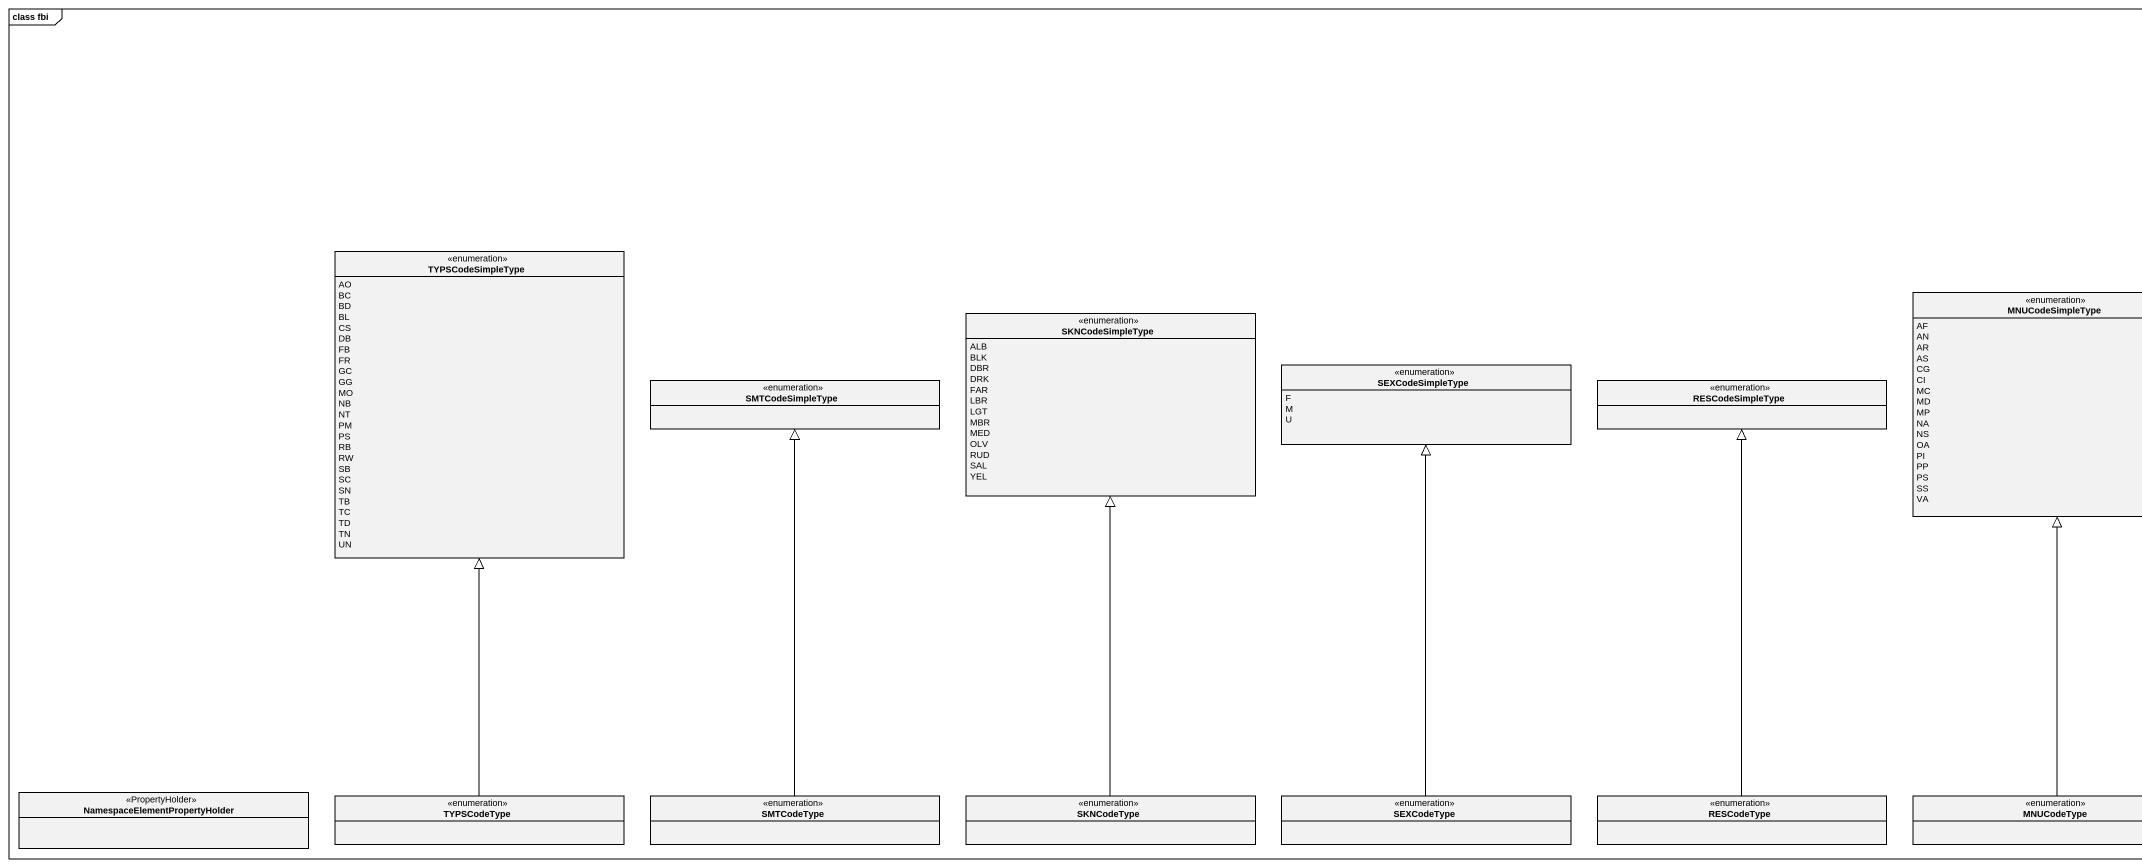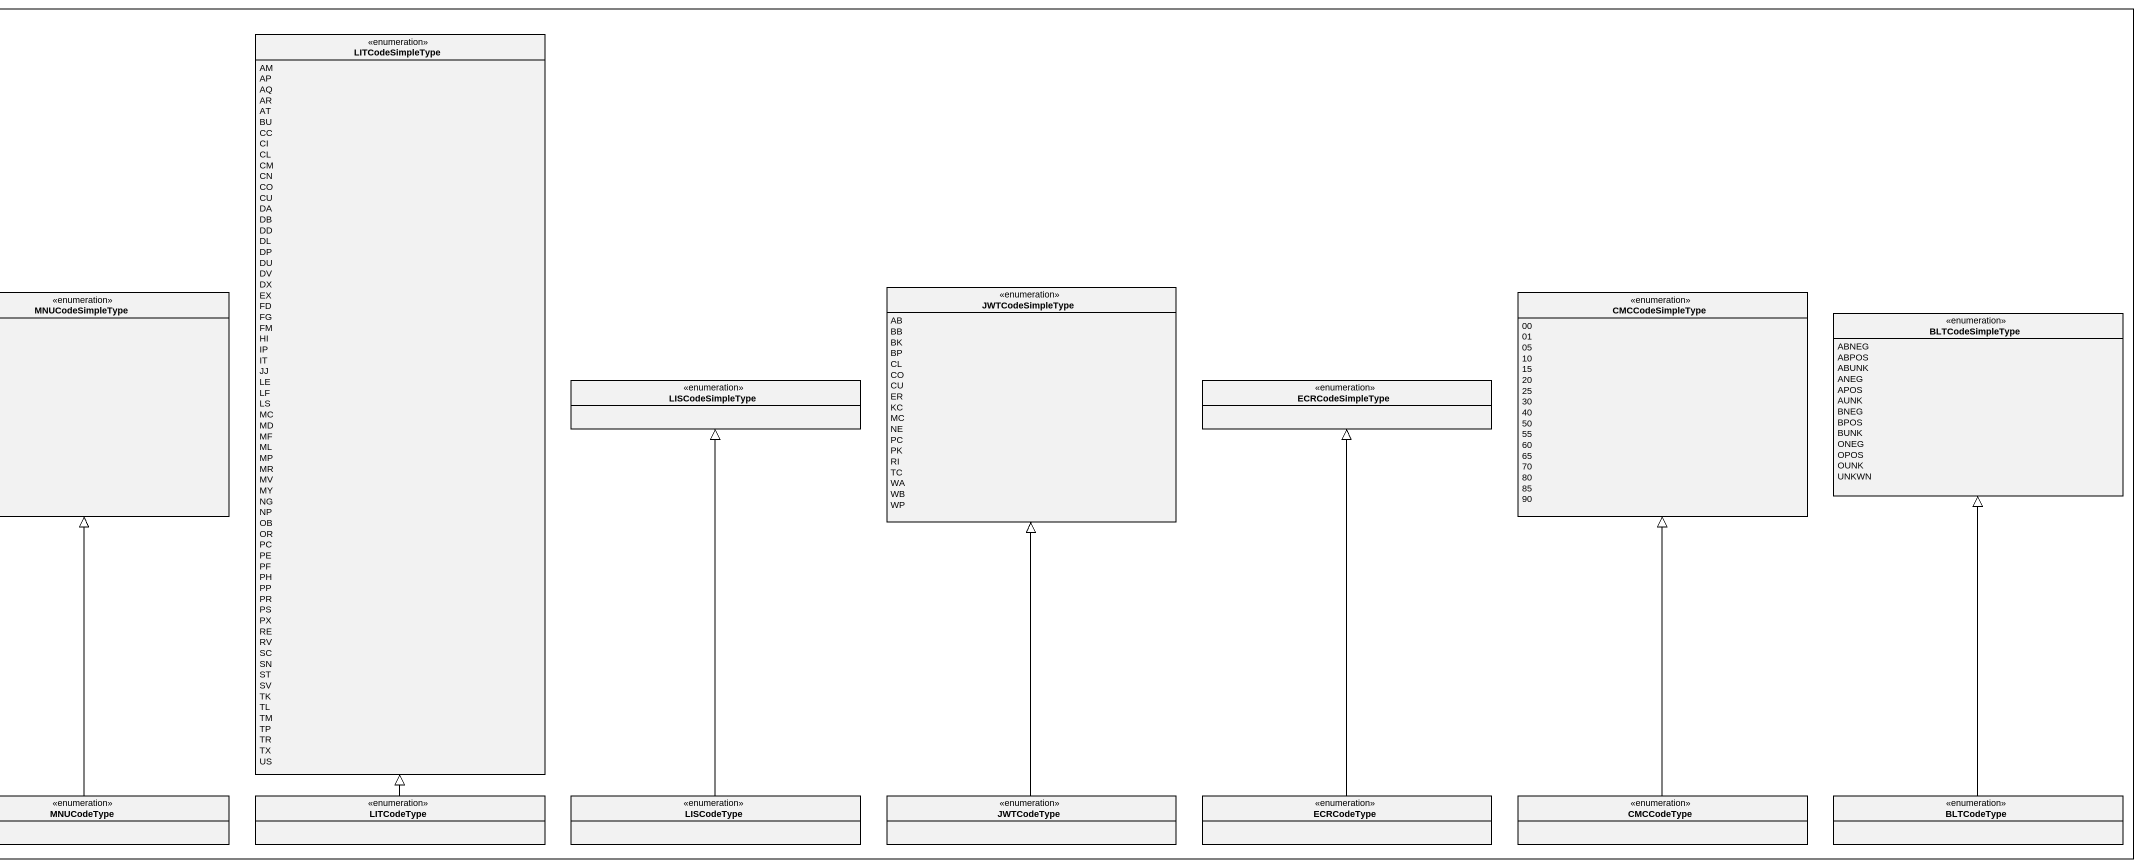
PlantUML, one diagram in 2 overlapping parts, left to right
@startuml
mainframe class fbi
hide circle
hide empty members
enum LITCodeSimpleType {
  AM
  AP
  AQ
  AR
  AT
  BU
  CC
  CI
  CL
  CM
  CN
  CO
  CU
  DA
  DB
  DD
  DL
  DP
  DU
  DV
  DX
  EX
  FD
  FG
  FM
  HI
  IP
  IT
  JJ
  LE
  LF
  LS
  MC
  MD
  MF
  ML
  MP
  MR
  MV
  MY
  NG
  NP
  OB
  OR
  PC
  PE
  PF
  PH
  PP
  PR
  PS
  PX
  RE
  RV
  SC
  SN
  ST
  SV
  TK
  TL
  TM
  TP
  TR
  TX
  US
}
enum TYPSCodeSimpleType {
  AO
  BC
  BD
  BL
  CS
  DB
  FB
  FR
  GC
  GG
  MO
  NB
  NT
  PM
  PS
  RB
  RW
  SB
  SC
  SN
  TB
  TC
  TD
  TN
  UN
}
enum SKNCodeSimpleType {
  ALB
  BLK
  DBR
  DRK
  FAR
  LBR
  LGT
  MBR
  MED
  OLV
  RUD
  SAL
  YEL
}
enum MNUCodeSimpleType {
  AF
  AN
  AR
  AS
  CG
  CI
  MC
  MD
  MP
  NA
  NS
  OA
  PI
  PP
  PS
  SS
  VA
}
enum JWTCodeSimpleType {
  AB
  BB
  BK
  BP
  CL
  CO
  CU
  ER
  KC
  MC
  NE
  PC
  PK
  RI
  TC
  WA
  WB
  WP
}
enum CMCCodeSimpleType {
  00
  01
  05
  10
  15
  20
  25
  30
  40
  50
  55
  60
  65
  70
  80
  85
  90
}
enum BLTCodeSimpleType {
  ABNEG
  ABPOS
  ABUNK
  ANEG
  APOS
  AUNK
  BNEG
  BPOS
  BUNK
  ONEG
  OPOS
  OUNK
  UNKWN
}
enum SMTCodeSimpleType
enum SEXCodeSimpleType {
  F
  M
  U
}
enum RESCodeSimpleType
enum LISCodeSimpleType
enum ECRCodeSimpleType
class "NamespaceElementPropertyHolder" as NamespaceElementPropertyHold <<PropertyHolder>>
enum TYPSCodeType
enum SMTCodeType
enum SKNCodeType
enum SEXCodeType
enum RESCodeType
enum MNUCodeType
enum LITCodeType
enum LISCodeType
enum JWTCodeType
enum ECRCodeType
enum CMCCodeType
enum BLTCodeType
TYPSCodeType -up-|> TYPSCodeSimpleType
SMTCodeType -up-|> SMTCodeSimpleType
SKNCodeType -up-|> SKNCodeSimpleType
SEXCodeType -up-|> SEXCodeSimpleType
RESCodeType -up-|> RESCodeSimpleType
MNUCodeType -up-|> MNUCodeSimpleType
LITCodeType -up-|> LITCodeSimpleType
LISCodeType -up-|> LISCodeSimpleType
JWTCodeType -up-|> JWTCodeSimpleType
ECRCodeType -up-|> ECRCodeSimpleType
CMCCodeType -up-|> CMCCodeSimpleType
BLTCodeType -up-|> BLTCodeSimpleType
@enduml
